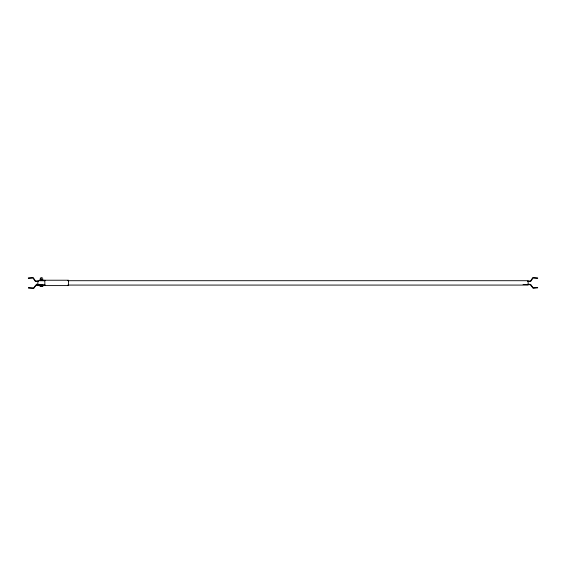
<?xml version="1.0" encoding="UTF-8"?>
<svg xmlns="http://www.w3.org/2000/svg" width="566" height="566" viewBox="0 0 566 566"><rect width="100%" height="100%" fill="white"/><g stroke="black" fill="none" stroke-linecap="round" stroke-linejoin="round"><path stroke-width="0.85" d="M40.179 286.523L42.754 286.403M40.179 280.227L40.179 278.897M42.754 280.227L42.754 278.897M44.848 284.797L44.848 285.589M68.472 284.797L68.472 285.589L35.722 285.589L33.734 288.37L28.413 288.08M40.71 277.651L42.224 277.651M42.938 284.443L36.281 284.677L36.281 284.281L38.021 284.281M40.823 278.897L40.179 279.017L42.754 279.017M42.754 280.113L40.179 280.113M28.3 277.941L33.309 277.673L35.41 281.047L38.318 281.125M28.328 278.33L32.913 277.97L35.417 281.472L38.318 281.521M537.672 287.464L533.087 287.832L530.703 284.394L527.809 284.281M537.7 287.861L533.115 288.228L530.215 284.677L523.062 284.443M39.733 280.227L68.472 280.227L68.472 285.193L67.991 285.193M39.733 280.623L44.848 280.623M67.991 280.623L68.472 280.623M44.933 280.708L37.872 280.708L37.872 285.073L44.933 285.073M67.906 280.708L528.128 280.708L528.128 285.073L67.906 285.073M527.809 281.125L530.66 280.927L532.691 277.673L537.7 277.941L537.672 278.33L533.087 277.97L530.703 281.401L527.809 281.521M28.413 287.677L33.734 287.974L35.722 285.193L44.848 285.193L44.848 280.227M40.823 286.523L40.179 286.403L40.179 285.589M529.719 284.281L529.719 284.677M42.754 285.589L42.754 286.523M41.467 279.017L41.467 280.113M41.467 285.589L41.467 286.403M36.281 281.125L36.281 281.521"/></g></svg>
